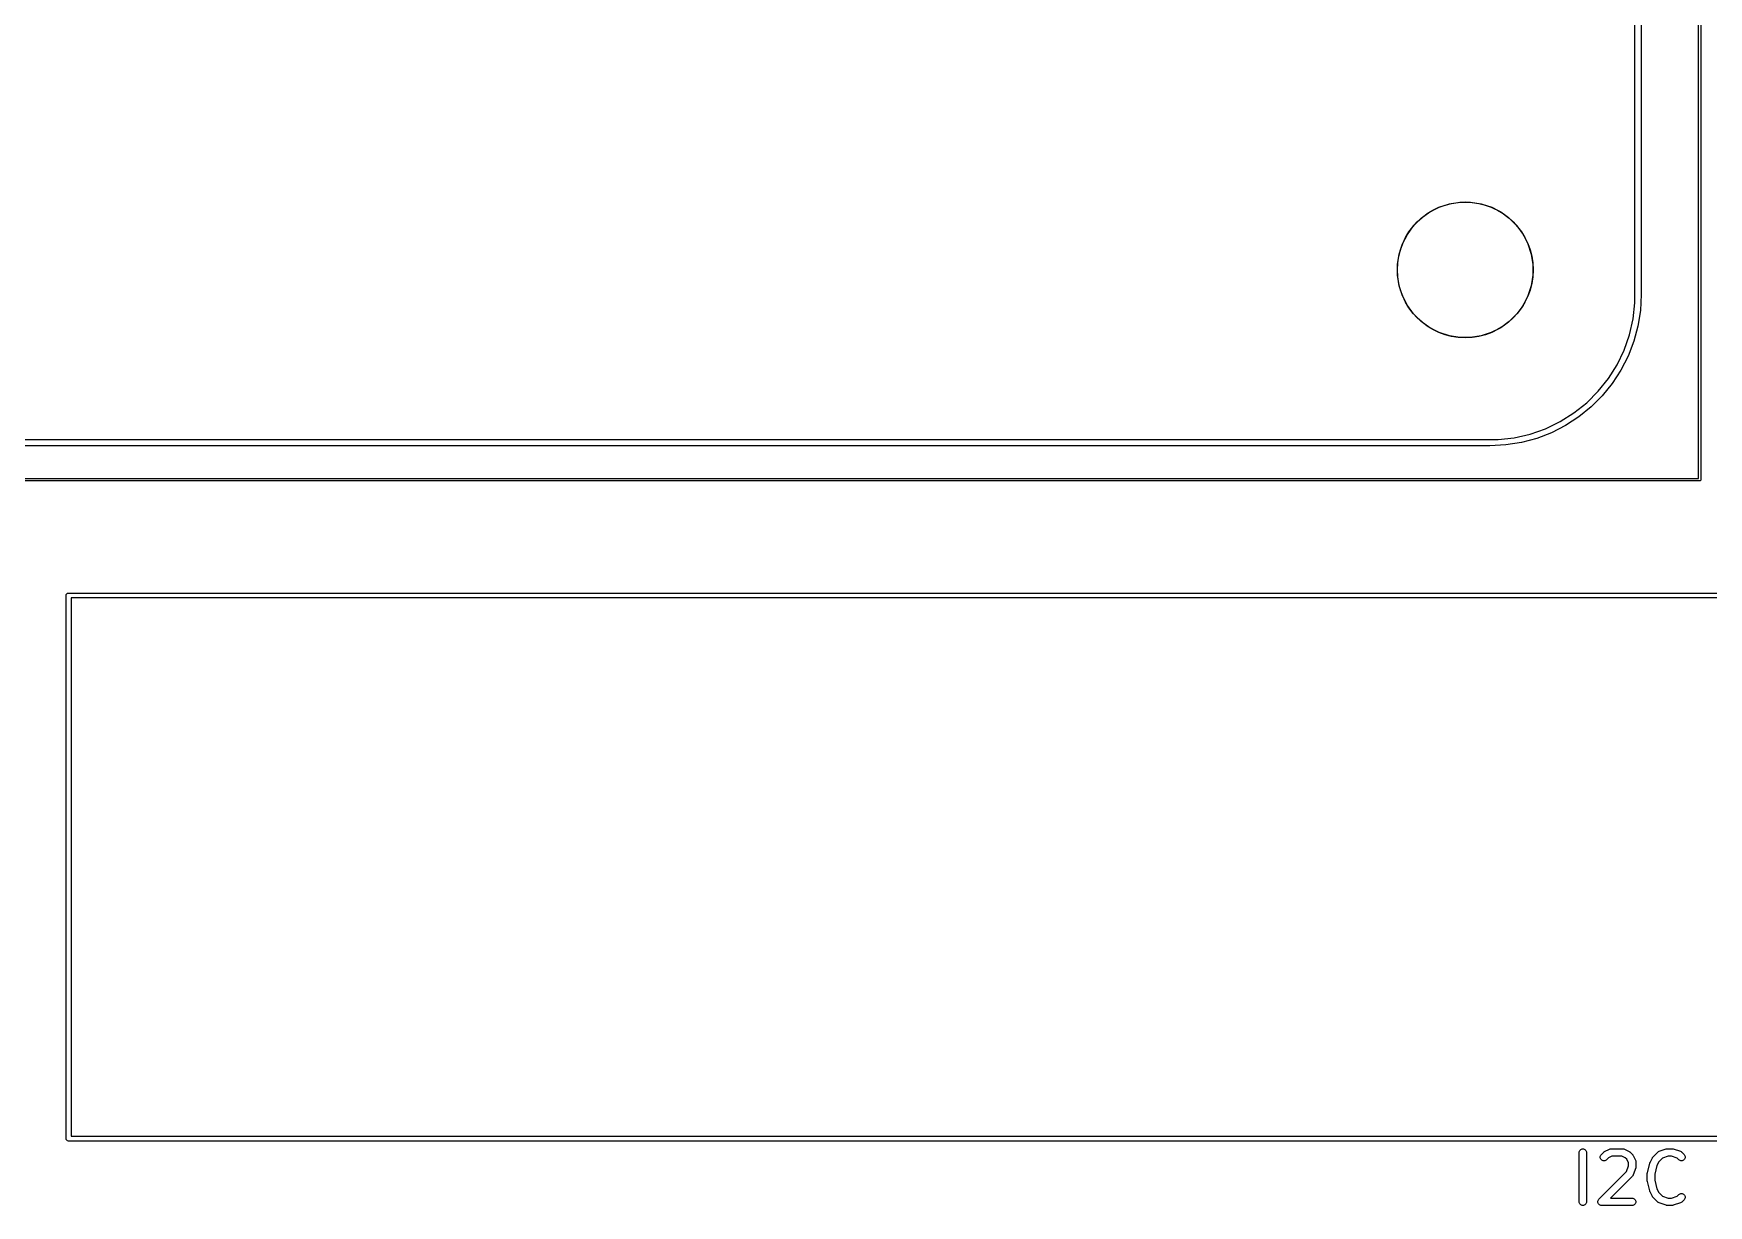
# Model space of a CAD drawing. Header units: millimetres. Extents: x 67 to 156, y -133 to -24.
# Drawn here: x 103 to 136.93, y -71.45 to -47.71 of the extents above; entities that cross this region are included whole.
import ezdxf

# ---------------------------------------------------------------- set-up
doc = ezdxf.new("R2010")
doc.units = ezdxf.units.MM
for name, color, linetype, true_color in [('B.Mask', 4, 'CONTINUOUS', 0x02ffee), ('Edge.Cuts', 254, 'CONTINUOUS', 0xd0d2cd), ('F.Courtyard', 6, 'CONTINUOUS', 0xff26e2), ('F.Fab', 9, 'CONTINUOUS', 0xafafaf), ('User.1', 9, 'CONTINUOUS', 0xc2c2c2)]:
    doc.layers.add(name, color=color, linetype=linetype, true_color=true_color)

msp = doc.modelspace()

# ---------------------------------------------------------------- linework, layer by layer
at = {"layer": 'B.Mask', "linetype": 'CONTINUOUS'}
for p, q in [((131.281564, -51.32762), (131.47381, -51.229666)), ((131.47381, -51.229666), (131.679013, -51.162991)), ((131.679013, -51.162991), (131.892119, -51.129239)), ((131.892119, -51.129239), (132.107881, -51.129239)), ((132.107881, -51.129239), (132.320987, -51.162991)), ((132.320987, -51.162991), (132.52619, -51.229666)), ((132.52619, -51.229666), (132.718436, -51.32762)), ((130.954442, -51.607009), (131.107009, -51.454442)), ((131.107009, -51.454442), (131.281564, -51.32762)), ((132.718436, -51.32762), (132.892991, -51.454442)), ((132.892991, -51.454442), (133.045558, -51.607009)), ((130.729666, -51.97381), (130.82762, -51.781564)), ((130.82762, -51.781564), (130.954442, -51.607009)), ((133.045558, -51.607009), (133.17238, -51.781564)), ((133.17238, -51.781564), (133.270334, -51.97381)), ((130.629239, -52.392119), (130.662991, -52.179013)), ((130.662991, -52.179013), (130.729666, -51.97381)), ((133.270334, -51.97381), (133.337009, -52.179013)), ((133.337009, -52.179013), (133.370761, -52.392119)), ((130.629239, -52.607881), (130.629239, -52.392119)), ((133.370761, -52.392119), (133.370761, -52.607881)), ((130.662991, -52.820987), (130.629239, -52.607881)), ((130.729666, -53.02619), (130.662991, -52.820987)), ((133.337009, -52.820987), (133.270334, -53.02619)), ((133.370761, -52.607881), (133.337009, -52.820987)), ((130.82762, -53.218436), (130.729666, -53.02619)), ((130.954442, -53.392991), (130.82762, -53.218436)), ((133.17238, -53.218436), (133.045558, -53.392991)), ((133.270334, -53.02619), (133.17238, -53.218436)), ((131.107009, -53.545558), (130.954442, -53.392991)), ((131.281564, -53.67238), (131.107009, -53.545558)), ((132.892991, -53.545558), (132.718436, -53.67238)), ((133.045558, -53.392991), (132.892991, -53.545558)), ((131.47381, -53.770334), (131.281564, -53.67238)), ((131.679013, -53.837009), (131.47381, -53.770334)), ((131.892119, -53.870761), (131.679013, -53.837009)), ((132.107881, -53.870761), (131.892119, -53.870761)), ((132.320987, -53.837009), (132.107881, -53.870761)), ((132.52619, -53.770334), (132.320987, -53.837009)), ((132.718436, -53.67238), (132.52619, -53.770334))]:
    msp.add_line(p, q, dxfattribs=at)
at = {"layer": 'B.Mask'}
for radius in [1.375, 1.374999]:
    msp.add_circle((132, -52.5), radius, dxfattribs=at)
at = {"layer": 'Edge.Cuts'}
for radius in [1.375, 1.374999]:
    msp.add_circle((132, -52.5), radius, dxfattribs=at)
at = {"layer": 'F.Courtyard', "linetype": 'CONTINUOUS'}
for p, q in [((136.725, -56.725), (136.725, -25.775)), ((136.775, -25.75), (136.775, -56.75)), ((136.75, -56.775), (70.25, -56.775)), ((70.275, -56.725), (136.725, -56.725)), ((136.759567, -56.773097), (136.75, -56.775)), ((136.773097, -56.759567), (136.759567, -56.773097)), ((136.775, -56.75), (136.773097, -56.759567))]:
    msp.add_line(p, q, dxfattribs=at)
at = {"layer": 'F.Courtyard'}
for radius in [1.375, 1.374999]:
    msp.add_circle((132, -52.5), radius, dxfattribs=at)
at = {"layer": 'F.Fab', "linetype": 'CONTINUOUS'}
for p, q in [((135.4365, -53), (135.4365, -29)), ((135.5635, -29), (135.5635, -53)), ((135.399572, -53.492657), (135.4365, -53.16491)), ((135.4365, -53.16491), (135.4365, -53)), ((135.5635, -53), (135.546718, -53.320223)), ((135.32618, -53.814208), (135.399572, -53.492657)), ((135.546718, -53.320223), (135.496555, -53.636937)), ((135.217247, -54.12552), (135.32618, -53.814208)), ((135.496555, -53.636937), (135.413561, -53.946673)), ((135.074143, -54.422678), (135.217247, -54.12552)), ((135.298646, -54.246038), (135.153068, -54.53175)), ((135.413561, -53.946673), (135.298646, -54.246038)), ((134.898668, -54.701945), (135.074143, -54.422678)), ((135.153068, -54.53175), (134.978423, -54.80068)), ((134.45981, -55.193028), (134.693028, -54.95981)), ((134.693028, -54.95981), (134.898668, -54.701945)), ((134.978423, -54.80068), (134.776624, -55.049881)), ((134.201945, -55.398668), (134.45981, -55.193028)), ((134.549881, -55.276624), (134.30068, -55.478423)), ((134.776624, -55.049881), (134.549881, -55.276624)), ((133.62552, -55.717247), (133.922678, -55.574143)), ((133.922678, -55.574143), (134.201945, -55.398668)), ((134.30068, -55.478423), (134.03175, -55.653068)), ((73.5, -55.9365), (132.5, -55.9365)), ((132.5, -55.9365), (132.66491, -55.9365)), ((132.66491, -55.9365), (132.992657, -55.899572)), ((132.992657, -55.899572), (133.314208, -55.82618)), ((133.446673, -55.913561), (133.136937, -55.996555)), ((133.314208, -55.82618), (133.62552, -55.717247)), ((133.746038, -55.798646), (133.446673, -55.913561)), ((134.03175, -55.653068), (133.746038, -55.798646)), ((107.4, -56.0635), (73.5, -56.0635)), ((115.75, -56.0635), (107.4, -56.0635)), ((120, -56.0635), (115.75, -56.0635)), ((128.35, -56.0635), (120, -56.0635)), ((132.5, -56.0635), (128.35, -56.0635)), ((132.820223, -56.046718), (132.5, -56.0635)), ((133.136937, -55.996555), (132.820223, -56.046718)), ((134.305952, -70.374819), (134.307393, -70.360187)), ((134.305952, -71.374819), (134.305952, -70.374819)), ((134.307393, -70.360187), (134.318592, -70.333151)), ((134.318592, -70.333151), (134.339284, -70.312459)), ((134.339284, -70.312459), (134.36632, -70.30126)), ((134.36632, -70.30126), (134.395584, -70.30126)), ((134.395584, -70.30126), (134.42262, -70.312459)), ((134.42262, -70.312459), (134.443312, -70.333151)), ((134.443312, -70.333151), (134.454511, -70.360187)), ((134.454511, -70.360187), (134.455952, -70.374819)), ((134.455952, -70.374819), (134.455952, -71.374819)), ((134.735964, -70.455426), (134.747163, -70.428389)), ((134.735964, -70.484688), (134.735964, -70.455426)), ((134.747163, -70.511725), (134.735964, -70.484688)), ((134.747163, -70.428389), (134.75649, -70.417024)), ((134.767855, -70.532417), (134.747163, -70.511725)), ((134.75649, -70.417024), (134.804109, -70.369405)), ((134.794892, -70.543616), (134.767855, -70.532417)), ((134.824154, -70.543616), (134.794892, -70.543616)), ((134.804109, -70.369405), (134.809858, -70.364686)), ((134.809858, -70.364686), (134.811158, -70.363188)), ((134.811158, -70.363188), (134.813417, -70.361766)), ((134.813417, -70.361766), (134.815474, -70.360078)), ((134.815474, -70.360078), (134.817301, -70.35932)), ((134.817301, -70.35932), (134.823601, -70.355356)), ((134.823601, -70.355356), (134.918839, -70.307737)), ((134.851191, -70.532417), (134.824154, -70.543616)), ((134.862556, -70.52309), (134.851191, -70.532417)), ((134.901569, -70.484077), (134.862556, -70.52309)), ((134.970085, -70.449819), (134.901569, -70.484077)), ((134.918839, -70.307737), (134.93257, -70.302482)), ((134.93257, -70.302482), (134.935259, -70.30229)), ((134.935259, -70.30229), (134.937748, -70.30126)), ((134.937748, -70.30126), (134.95238, -70.299819)), ((134.95238, -70.299819), (135.190475, -70.299819)), ((135.17277, -70.449819), (134.970085, -70.449819)), ((135.241286, -70.484077), (135.17277, -70.449819)), ((135.190475, -70.299819), (135.205107, -70.30126)), ((135.205107, -70.30126), (135.207596, -70.302291)), ((135.207596, -70.302291), (135.210284, -70.302482)), ((135.210284, -70.302482), (135.224016, -70.307737)), ((135.224016, -70.307737), (135.319254, -70.355356)), ((135.271693, -70.514484), (135.241286, -70.484077)), ((135.305951, -70.583), (135.271693, -70.514484)), ((135.319254, -70.355356), (135.325553, -70.35932)), ((135.325553, -70.35932), (135.327381, -70.360078)), ((135.327381, -70.360078), (135.329437, -70.361766)), ((135.329437, -70.361766), (135.331697, -70.363188)), ((135.331697, -70.363188), (135.332996, -70.364686)), ((135.332996, -70.364686), (135.338746, -70.369405)), ((135.338746, -70.369405), (135.386365, -70.417024)), ((135.386365, -70.417024), (135.391083, -70.422773)), ((135.391083, -70.422773), (135.392582, -70.424073)), ((135.392582, -70.424073), (135.394003, -70.426332)), ((135.394003, -70.426332), (135.395692, -70.428389)), ((135.395692, -70.428389), (135.396449, -70.430216)), ((135.396449, -70.430216), (135.400414, -70.436516)), ((135.400414, -70.436516), (135.448033, -70.531754)), ((135.448033, -70.531754), (135.453288, -70.545485)), ((135.453288, -70.545485), (135.453479, -70.548174)), ((135.453479, -70.548174), (135.45451, -70.550663)), ((135.45451, -70.550663), (135.455951, -70.565295)), ((135.455951, -70.565295), (135.455951, -70.660533)), ((135.742441, -70.579373), (135.79006, -70.484135)), ((135.79006, -70.484135), (135.794024, -70.477835)), ((135.794024, -70.477835), (135.794782, -70.476008)), ((135.794782, -70.476008), (135.79647, -70.473951)), ((135.79647, -70.473951), (135.797892, -70.471692)), ((135.797892, -70.471692), (135.79939, -70.470392)), ((135.79939, -70.470392), (135.804109, -70.464643)), ((135.804109, -70.464643), (135.899347, -70.369405)), ((135.918781, -70.562103), (135.880287, -70.63909)), ((135.899347, -70.369405), (135.910712, -70.360077)), ((135.910712, -70.360077), (135.913202, -70.359045)), ((135.913202, -70.359045), (135.915237, -70.357281)), ((135.915237, -70.357281), (135.928663, -70.351287)), ((135.992894, -70.48799), (135.918781, -70.562103)), ((135.928663, -70.351287), (136.071519, -70.303668)), ((136.107407, -70.449819), (135.992894, -70.48799)), ((136.071519, -70.303668), (136.078774, -70.302018)), ((136.078774, -70.302018), (136.080605, -70.30126)), ((136.080605, -70.30126), (136.083258, -70.300998)), ((136.083258, -70.300998), (136.085856, -70.300408)), ((136.085856, -70.300408), (136.08783, -70.300548)), ((136.08783, -70.300548), (136.095237, -70.299819)), ((136.095237, -70.299819), (136.190475, -70.299819)), ((136.178305, -70.449819), (136.107407, -70.449819)), ((136.292818, -70.48799), (136.178305, -70.449819)), ((136.190475, -70.299819), (136.19788, -70.300548)), ((136.19788, -70.300548), (136.199855, -70.300408)), ((136.199855, -70.300408), (136.202452, -70.300998)), ((136.202452, -70.300998), (136.205107, -70.30126)), ((136.205107, -70.30126), (136.206938, -70.302018)), ((136.206938, -70.302018), (136.214192, -70.303668)), ((136.214192, -70.303668), (136.357049, -70.351287)), ((136.327918, -70.52309), (136.292818, -70.48799)), ((136.339283, -70.532417), (136.327918, -70.52309)), ((136.366319, -70.543616), (136.339283, -70.532417)), ((136.357049, -70.351287), (136.370474, -70.357281)), ((136.395582, -70.543616), (136.366319, -70.543616)), ((136.370474, -70.357281), (136.372509, -70.359046)), ((136.372509, -70.359046), (136.375, -70.360078)), ((136.375, -70.360078), (136.386365, -70.369405)), ((136.386365, -70.369405), (136.433984, -70.417024)), ((136.422618, -70.532417), (136.395582, -70.543616)), ((136.443311, -70.511724), (136.422618, -70.532417)), ((136.433984, -70.417024), (136.443311, -70.428389)), ((136.443311, -70.428389), (136.45451, -70.455425)), ((136.45451, -70.484688), (136.443311, -70.511724)), ((136.45451, -70.455425), (136.45451, -70.484688)), ((134.708871, -71.321786), (135.267779, -70.762876)), ((135.386365, -70.856423), (134.94297, -71.299819)), ((135.267779, -70.762876), (135.305951, -70.648363)), ((135.305951, -70.648363), (135.305951, -70.583)), ((135.395693, -70.845058), (135.386365, -70.856423)), ((135.396724, -70.842567), (135.395693, -70.845058)), ((135.398489, -70.840533), (135.396724, -70.842567)), ((135.404483, -70.827107), (135.398489, -70.840533)), ((135.452102, -70.684251), (135.404483, -70.827107)), ((135.453751, -70.676995), (135.452102, -70.684251)), ((135.45451, -70.675165), (135.453751, -70.676995)), ((135.454771, -70.672511), (135.45451, -70.675165)), ((135.455362, -70.669914), (135.454771, -70.672511)), ((135.455951, -70.660533), (135.455221, -70.667939)), ((135.455221, -70.667939), (135.455362, -70.669914)), ((135.686904, -70.80339), (135.687155, -70.800836)), ((135.686904, -70.946247), (135.686904, -70.80339)), ((135.686993, -70.799744), (135.687802, -70.79427)), ((135.687155, -70.800836), (135.686993, -70.799744)), ((135.687802, -70.79427), (135.688345, -70.788758)), ((135.688345, -70.788758), (135.688767, -70.787736)), ((135.688767, -70.787736), (135.689143, -70.7852)), ((135.689143, -70.7852), (135.736762, -70.594724)), ((135.736762, -70.594724), (135.737147, -70.593644)), ((135.737147, -70.593644), (135.737186, -70.593105)), ((135.737186, -70.593105), (135.739513, -70.587023)), ((135.739513, -70.587023), (135.741709, -70.580878)), ((135.741709, -70.580878), (135.742031, -70.580442)), ((135.742031, -70.580442), (135.742441, -70.579373)), ((135.880287, -70.63909), (135.836904, -70.812624)), ((135.836904, -70.812624), (135.836904, -70.937013)), ((135.687155, -70.9488), (135.686904, -70.946247)), ((135.686993, -70.949893), (135.687155, -70.9488)), ((135.687802, -70.955366), (135.686993, -70.949893)), ((135.688345, -70.960879), (135.687802, -70.955366)), ((135.688767, -70.9619), (135.688345, -70.960879)), ((135.689143, -70.964437), (135.688767, -70.9619)), ((135.736762, -71.154913), (135.689143, -70.964437)), ((135.737147, -71.155992), (135.736762, -71.154913)), ((135.737186, -71.156532), (135.737147, -71.155992)), ((135.739513, -71.162613), (135.737186, -71.156532)), ((135.741709, -71.168759), (135.739513, -71.162613)), ((135.742031, -71.169194), (135.741709, -71.168759)), ((135.742441, -71.170264), (135.742031, -71.169194)), ((135.79006, -71.265502), (135.742441, -71.170264)), ((135.836904, -70.937013), (135.880287, -71.110547)), ((135.880287, -71.110547), (135.918781, -71.187534)), ((135.918781, -71.187534), (135.992894, -71.261648)), ((136.292818, -71.261647), (136.327917, -71.226548)), ((136.327917, -71.226548), (136.339283, -71.21722)), ((136.339283, -71.21722), (136.366319, -71.206021)), ((136.366319, -71.206021), (136.395582, -71.206021)), ((136.395582, -71.206021), (136.422618, -71.217219)), ((136.422618, -71.217219), (136.443311, -71.237912)), ((136.443311, -71.237912), (136.45451, -71.264948)), ((134.307393, -71.389451), (134.305952, -71.374819)), ((134.318592, -71.416487), (134.307393, -71.389451)), ((134.339284, -71.437179), (134.318592, -71.416487)), ((134.36632, -71.448378), (134.339284, -71.437179)), ((134.395584, -71.448378), (134.36632, -71.448378)), ((134.42262, -71.437179), (134.395584, -71.448378)), ((134.443312, -71.416487), (134.42262, -71.437179)), ((134.454511, -71.389451), (134.443312, -71.416487)), ((134.455952, -71.374819), (134.454511, -71.389451)), ((134.688345, -71.360187), (134.699544, -71.333151)), ((134.688345, -71.389451), (134.688345, -71.360187)), ((134.699544, -71.416487), (134.688345, -71.389451)), ((134.699544, -71.333151), (134.708871, -71.321786)), ((134.720236, -71.437179), (134.699544, -71.416487)), ((134.747272, -71.448378), (134.720236, -71.437179)), ((134.761904, -71.449819), (134.747272, -71.448378)), ((135.380951, -71.449819), (134.761904, -71.449819)), ((134.94297, -71.299819), (135.380951, -71.299819)), ((135.380951, -71.299819), (135.395583, -71.30126)), ((135.395583, -71.448378), (135.380951, -71.449819)), ((135.395583, -71.30126), (135.422619, -71.312459)), ((135.422619, -71.437179), (135.395583, -71.448378)), ((135.422619, -71.312459), (135.443311, -71.333151)), ((135.443311, -71.416487), (135.422619, -71.437179)), ((135.443311, -71.333151), (135.45451, -71.360187)), ((135.45451, -71.389451), (135.443311, -71.416487)), ((135.45451, -71.360187), (135.45451, -71.389451)), ((135.794023, -71.271798), (135.79006, -71.265502)), ((135.794781, -71.273628), (135.794023, -71.271798)), ((135.79647, -71.275686), (135.794781, -71.273628)), ((135.797892, -71.277945), (135.79647, -71.275686)), ((135.79939, -71.279244), (135.797892, -71.277945)), ((135.804109, -71.284994), (135.79939, -71.279244)), ((135.899347, -71.380233), (135.804109, -71.284994)), ((135.910712, -71.389561), (135.899347, -71.380233)), ((135.913202, -71.390592), (135.910712, -71.389561)), ((135.915237, -71.392357), (135.913202, -71.390592)), ((135.928663, -71.398351), (135.915237, -71.392357)), ((136.071519, -71.44597), (135.928663, -71.398351)), ((135.992894, -71.261648), (136.107407, -71.299819)), ((136.078774, -71.447619), (136.071519, -71.44597)), ((136.080605, -71.448378), (136.078774, -71.447619)), ((136.083258, -71.448639), (136.080605, -71.448378)), ((136.085856, -71.44923), (136.083258, -71.448639)), ((136.08783, -71.449089), (136.085856, -71.44923)), ((136.095237, -71.449819), (136.08783, -71.449089)), ((136.190475, -71.449819), (136.095237, -71.449819)), ((136.107407, -71.299819), (136.178305, -71.299819)), ((136.178305, -71.299819), (136.292818, -71.261647)), ((136.19788, -71.449089), (136.190475, -71.449819)), ((136.199855, -71.44923), (136.19788, -71.449089)), ((136.202452, -71.448639), (136.199855, -71.44923)), ((136.205107, -71.448378), (136.202452, -71.448639)), ((136.206938, -71.447619), (136.205107, -71.448378)), ((136.214192, -71.44597), (136.206938, -71.447619)), ((136.357049, -71.398351), (136.214192, -71.44597)), ((136.370474, -71.392357), (136.357049, -71.398351)), ((136.372509, -71.390591), (136.370474, -71.392357)), ((136.375, -71.38956), (136.372509, -71.390591)), ((136.386366, -71.380232), (136.375, -71.38956)), ((136.433984, -71.332613), (136.386366, -71.380232)), ((136.443312, -71.321247), (136.433984, -71.332613)), ((136.45451, -71.294211), (136.443312, -71.321247)), ((136.45451, -71.264948), (136.45451, -71.294211))]:
    msp.add_line(p, q, dxfattribs=at)
at = {"layer": 'F.Fab'}
for radius in [1.375, 1.374999]:
    msp.add_circle((132, -52.5), radius, dxfattribs=at)
at = {"layer": 'User.1', "linetype": 'CONTINUOUS'}
for p, q in [((103.660594, -59.094529), (103.6644, -59.075395)), ((103.660594, -70.094529), (103.660594, -59.094529)), ((103.6644, -59.075395), (103.69146, -59.048335)), ((103.69146, -59.048335), (103.710594, -59.044529)), ((103.710594, -59.044529), (141.710594, -59.044529)), ((103.760594, -59.144529), (103.760594, -70.044529)), ((141.660594, -59.144529), (103.760594, -59.144529)), ((103.6644, -70.113663), (103.660594, -70.094529)), ((103.69146, -70.140723), (103.6644, -70.113663)), ((103.710594, -70.144529), (103.69146, -70.140723)), ((141.710594, -70.144529), (103.710594, -70.144529)), ((103.760594, -70.044529), (141.660594, -70.044529))]:
    msp.add_line(p, q, dxfattribs=at)
at = {"layer": 'User.1'}
for radius in [1.375, 1.374999]:
    msp.add_circle((132, -52.5), radius, dxfattribs=at)

doc.saveas('drawing.dxf')
